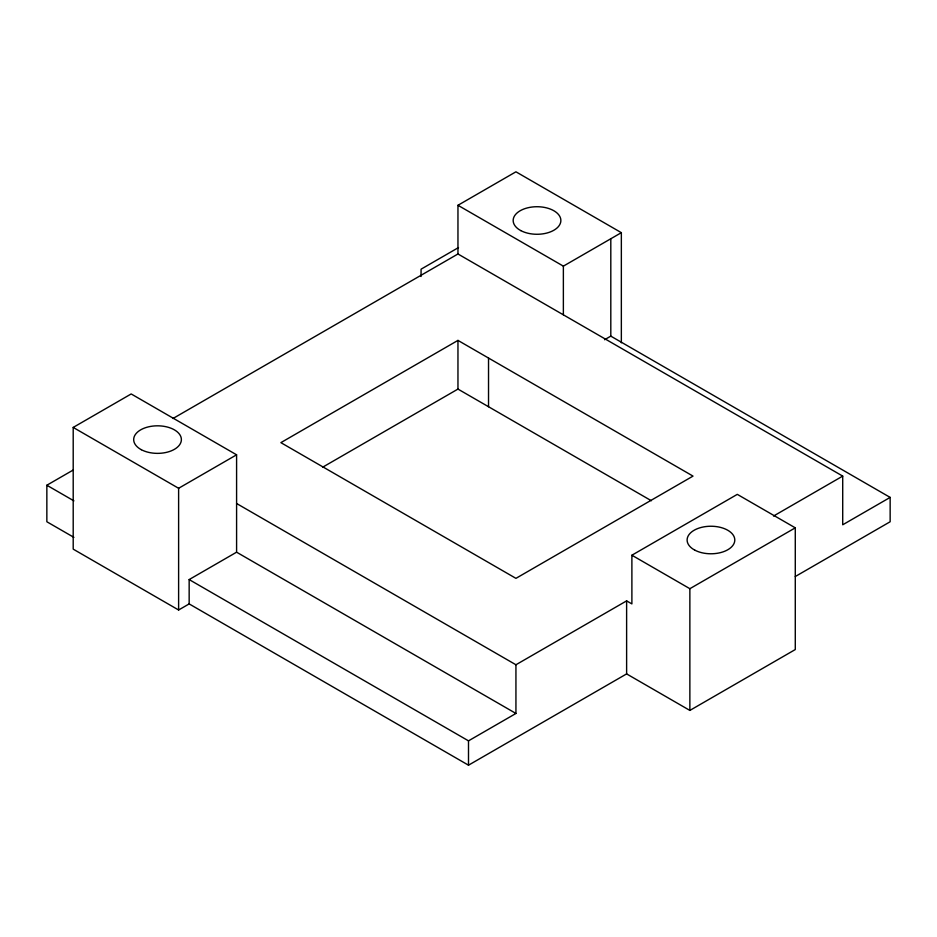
<?xml version="1.0" encoding="UTF-8"?>
<svg xmlns="http://www.w3.org/2000/svg" width="937" height="937" viewBox="0 0 937 937"><rect width="100%" height="100%" fill="white"/><g stroke="black" fill="none" stroke-linecap="round" stroke-linejoin="round"><path stroke-width="1.41" d="M515.936 664.766L626.619 600.875L631.889 603.908L631.889 555.219L737.302 494.361L795.279 527.836L795.279 649.552L689.866 710.422L626.619 673.902L468.5 765.189L189.157 603.908L178.616 609.999L73.203 549.141L73.203 427.424L131.18 393.95L236.592 454.808L236.592 552.186L515.936 713.455L515.936 664.766L236.592 503.497M795.279 576.524L890.15 521.757L890.15 497.406L842.714 524.79L842.714 476.101L457.959 253.974L457.959 205.285L515.936 171.811L621.348 232.669L621.348 342.801M73.906 537.37L46.85 521.757L46.85 485.237L73.063 470.105M458.509 247.567L421.064 269.188L421.064 276.485M172.982 418.499L457.959 253.974M73.203 427.424L178.616 488.282L236.592 454.808M457.959 205.285L563.371 266.143L621.348 232.669M457.959 340.4L280.877 442.639L515.936 578.352L693.017 476.101L457.959 340.4L457.959 389.078L651.367 500.745M322.609 467.223L457.959 389.078M189.157 603.908L189.157 579.57L236.592 552.186M604.564 339.733L610.807 336.137L890.15 497.406M773.54 516.041L842.714 476.101M631.889 555.219L689.866 588.694L795.279 527.836M189.157 579.57L468.5 740.851L515.936 713.455M46.85 485.237L73.906 500.862M689.866 588.694L689.866 710.422M626.619 600.875L626.619 673.902M610.807 238.759L610.807 336.137M563.371 266.143L563.371 314.832M488.528 358.039L488.528 406.728M468.5 740.851L468.5 765.189M178.616 488.282L178.616 609.999M141.311 449.69A23.847 13.774 0 0 0 180.782 442.662A23.847 13.774 0 0 0 150.506 426.429A23.847 13.774 0 0 0 141.311 449.69M520.796 230.596A23.847 13.774 0 0 0 560.267 223.568A23.847 13.774 0 0 0 529.991 207.335A23.847 13.774 0 0 0 520.796 230.596M694.727 550.101A23.847 13.774 0 0 0 734.198 543.073A23.847 13.774 0 0 0 703.921 526.852A23.847 13.774 0 0 0 694.727 550.101"/></g></svg>
